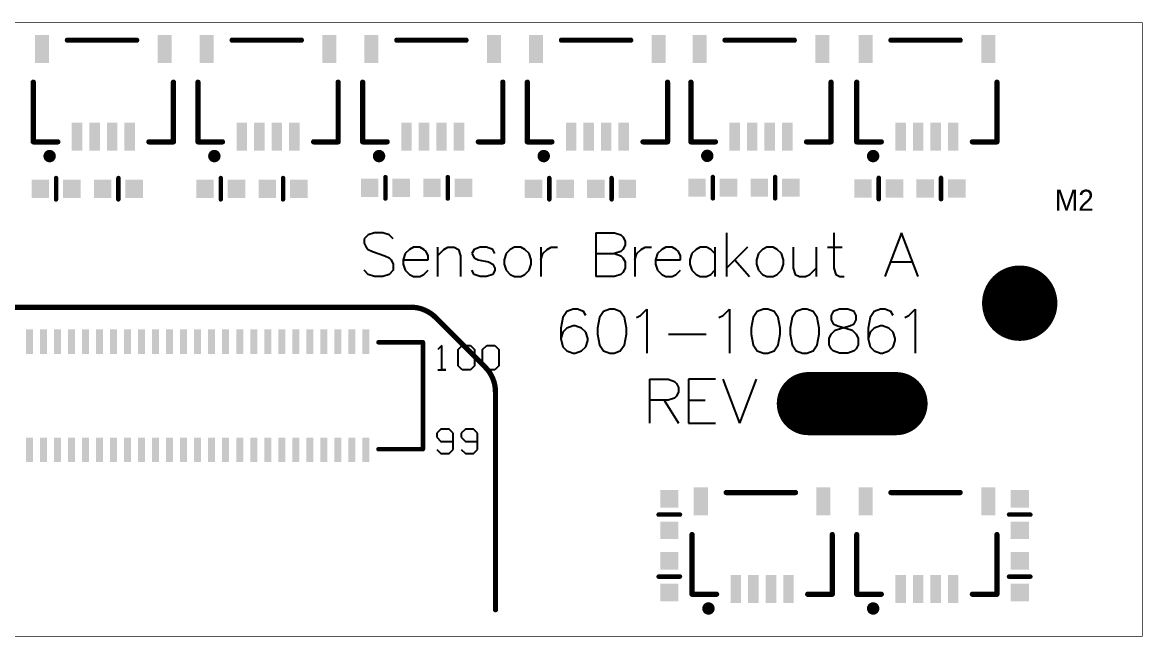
# Model space of a CAD drawing. Extents: x 385 to 449, y 85 to 220.
# Drawn here: x 417.31 to 449.27, y 202.13 to 219.64 of the extents above; entities that cross this region are included whole.
import ezdxf

# ---------------------------------------------------------------- set-up
doc = ezdxf.new("R2010")
doc.units = 0
for name, color, linetype in [('MECHANICAL1', 6, 'CONTINUOUS'), ('PADHOLELAYER', 156, 'CONTINUOUS'), ('TOPOVERLAY', 2, 'CONTINUOUS'), ('TOPPASTE', 8, 'CONTINUOUS')]:
    doc.layers.add(name, color=color, linetype=linetype)

msp = doc.modelspace()

# ---------------------------------------------------------------- linework, layer by layer
at = {"layer": 'MECHANICAL1', "const_width": 0.0127}
for points in [[(385.268, 219.633), (449.268, 219.633)], [(449.268, 202.133), (449.268, 219.633)], [(392.768, 202.133), (449.268, 202.133)]]:
    msp.add_lwpolyline(points, dxfattribs=at)
at = {"layer": 'MECHANICAL1', "const_width": 0.00635}
for points in [[(449.265, 219.633, 1), (449.271, 219.633, 1)], [(449.265, 219.633, 1), (449.271, 219.633, 1)], [(449.265, 202.133, 1), (449.271, 202.133, 1)], [(449.265, 202.133, 1), (449.271, 202.133, 1)]]:
    msp.add_lwpolyline(points, format="xyb", close=True, dxfattribs=at)
at = {"layer": 'PADHOLELAYER', "const_width": 1.075}
msp.add_lwpolyline([(445.23, 211.633, 1), (446.305, 211.633, 1)], format="xyb", close=True, dxfattribs=at)
at = {"layer": 'TOPOVERLAY'}
for p, q in [((427.178, 213.583), (427.059, 213.464)), ((427.356, 213.643), (427.178, 213.583)), ((427.594, 213.643), (427.356, 213.643)), ((427.773, 213.583), (427.594, 213.643)), ((427.892, 213.464), (427.773, 213.583)), ((433.671, 213.643), (433.671, 212.393)), ((433.671, 213.643), (434.206, 213.643)), ((434.206, 213.643), (434.385, 213.583)), ((434.385, 213.583), (434.444, 213.524)), ((437.402, 213.643), (437.402, 212.393)), ((440.461, 213.643), (440.461, 212.631)), ((442.395, 213.643), (441.919, 212.393)), ((442.871, 212.393), (442.395, 213.643)), ((427.059, 213.464), (427.059, 213.345)), ((427.059, 213.345), (427.118, 213.226)), ((427.118, 213.226), (427.178, 213.166)), ((428.469, 213.226), (428.35, 213.166)), ((428.648, 213.226), (428.469, 213.226)), ((428.767, 213.166), (428.648, 213.226)), ((429.154, 213.226), (429.154, 212.393)), ((429.332, 213.166), (429.451, 213.226)), ((429.451, 213.226), (429.63, 213.226)), ((429.63, 213.226), (429.749, 213.166)), ((430.374, 213.226), (430.195, 213.166)), ((430.552, 213.226), (430.374, 213.226)), ((430.731, 213.166), (430.552, 213.226)), ((431.35, 213.226), (431.231, 213.166)), ((431.528, 213.226), (431.35, 213.226)), ((431.647, 213.166), (431.528, 213.226)), ((432.099, 213.226), (432.099, 212.393)), ((432.278, 213.166), (432.397, 213.226)), ((432.397, 213.226), (432.576, 213.226)), ((434.444, 213.524), (434.504, 213.405)), ((434.504, 213.286), (434.444, 213.166)), ((434.504, 213.405), (434.504, 213.286)), ((434.783, 213.226), (434.783, 212.393)), ((434.962, 213.166), (435.081, 213.226)), ((435.081, 213.226), (435.26, 213.226)), ((435.67, 213.226), (435.551, 213.166)), ((435.849, 213.226), (435.67, 213.226)), ((435.968, 213.166), (435.849, 213.226)), ((436.652, 213.226), (436.533, 213.166)), ((436.831, 213.226), (436.652, 213.226)), ((436.95, 213.166), (436.831, 213.226)), ((437.069, 213.226), (437.069, 212.393)), ((437.997, 213.226), (437.402, 212.631)), ((438.55, 213.226), (438.431, 213.166)), ((438.729, 213.226), (438.55, 213.226)), ((438.848, 213.166), (438.729, 213.226)), ((439.3, 213.226), (439.3, 212.631)), ((439.955, 213.226), (439.955, 212.393)), ((440.282, 213.226), (440.699, 213.226)), ((427.178, 213.166), (427.297, 213.107)), ((427.297, 213.107), (427.654, 212.988)), ((427.654, 212.988), (427.773, 212.928)), ((427.773, 212.928), (427.833, 212.869)), ((428.231, 213.047), (428.172, 212.869)), ((428.35, 213.166), (428.231, 213.047)), ((428.826, 213.107), (428.767, 213.166)), ((428.886, 212.988), (428.826, 213.107)), ((428.886, 212.869), (428.886, 212.988)), ((429.154, 212.988), (429.332, 213.166)), ((429.749, 213.166), (429.808, 212.988)), ((429.808, 212.988), (429.808, 212.393)), ((430.195, 213.166), (430.136, 213.047)), ((430.136, 213.047), (430.195, 212.928)), ((430.195, 212.928), (430.314, 212.869)), ((430.79, 213.047), (430.731, 213.166)), ((431.112, 213.047), (431.052, 212.869)), ((431.231, 213.166), (431.112, 213.047)), ((431.766, 213.047), (431.647, 213.166)), ((431.826, 212.869), (431.766, 213.047)), ((432.099, 212.869), (432.159, 213.047)), ((432.159, 213.047), (432.278, 213.166)), ((433.671, 213.047), (434.206, 213.047)), ((434.385, 213.107), (434.206, 213.047)), ((434.206, 213.047), (434.385, 212.988)), ((434.444, 213.166), (434.385, 213.107)), ((434.385, 212.988), (434.444, 212.928)), ((434.444, 212.928), (434.504, 212.809)), ((434.783, 212.869), (434.843, 213.047)), ((434.843, 213.047), (434.962, 213.166)), ((435.432, 213.047), (435.373, 212.869)), ((435.551, 213.166), (435.432, 213.047)), ((436.027, 213.107), (435.968, 213.166)), ((436.087, 212.988), (436.027, 213.107)), ((436.087, 212.869), (436.087, 212.988)), ((436.414, 213.047), (436.355, 212.869)), ((436.533, 213.166), (436.414, 213.047)), ((437.069, 213.047), (436.95, 213.166)), ((438.312, 213.047), (438.253, 212.869)), ((438.431, 213.166), (438.312, 213.047)), ((438.967, 213.047), (438.848, 213.166)), ((439.027, 212.869), (438.967, 213.047)), ((427.833, 212.869), (427.892, 212.75)), ((427.892, 212.75), (427.892, 212.571)), ((428.172, 212.869), (428.886, 212.869)), ((428.172, 212.869), (428.172, 212.75)), ((428.172, 212.75), (428.231, 212.571)), ((430.314, 212.869), (430.612, 212.809)), ((430.612, 212.809), (430.731, 212.75)), ((430.731, 212.75), (430.79, 212.631)), ((430.79, 212.631), (430.79, 212.571)), ((431.052, 212.869), (431.052, 212.75)), ((431.052, 212.75), (431.112, 212.571)), ((431.766, 212.571), (431.826, 212.75)), ((431.826, 212.75), (431.826, 212.869)), ((434.504, 212.631), (434.444, 212.512)), ((434.504, 212.809), (434.504, 212.631)), ((435.373, 212.869), (436.087, 212.869)), ((435.373, 212.869), (435.373, 212.75)), ((435.373, 212.75), (435.432, 212.571)), ((436.355, 212.869), (436.355, 212.75)), ((436.355, 212.75), (436.414, 212.571)), ((437.64, 212.869), (438.057, 212.393)), ((438.253, 212.869), (438.253, 212.75)), ((438.253, 212.75), (438.312, 212.571)), ((438.967, 212.571), (439.027, 212.75)), ((439.027, 212.75), (439.027, 212.869)), ((439.3, 212.631), (439.36, 212.452)), ((439.776, 212.452), (439.955, 212.631)), ((440.461, 212.631), (440.52, 212.452)), ((442.097, 212.809), (442.692, 212.809)), ((427.178, 212.452), (427.059, 212.571)), ((427.356, 212.393), (427.178, 212.452)), ((427.594, 212.393), (427.356, 212.393)), ((427.773, 212.452), (427.594, 212.393)), ((427.892, 212.571), (427.773, 212.452)), ((428.231, 212.571), (428.35, 212.452)), ((428.35, 212.452), (428.469, 212.393)), ((428.469, 212.393), (428.648, 212.393)), ((428.648, 212.393), (428.767, 212.452)), ((428.767, 212.452), (428.886, 212.571)), ((430.195, 212.452), (430.136, 212.571)), ((430.374, 212.393), (430.195, 212.452)), ((430.552, 212.393), (430.374, 212.393)), ((430.731, 212.452), (430.552, 212.393)), ((430.79, 212.571), (430.731, 212.452)), ((431.112, 212.571), (431.231, 212.452)), ((431.231, 212.452), (431.35, 212.393)), ((431.35, 212.393), (431.528, 212.393)), ((431.528, 212.393), (431.647, 212.452)), ((431.647, 212.452), (431.766, 212.571)), ((434.206, 212.393), (433.671, 212.393)), ((434.385, 212.452), (434.206, 212.393)), ((434.444, 212.512), (434.385, 212.452)), ((435.432, 212.571), (435.551, 212.452)), ((435.551, 212.452), (435.67, 212.393)), ((435.67, 212.393), (435.849, 212.393)), ((435.849, 212.393), (435.968, 212.452)), ((435.968, 212.452), (436.087, 212.571)), ((436.414, 212.571), (436.533, 212.452)), ((436.533, 212.452), (436.652, 212.393)), ((436.652, 212.393), (436.831, 212.393)), ((436.831, 212.393), (436.95, 212.452)), ((436.95, 212.452), (437.069, 212.571)), ((438.312, 212.571), (438.431, 212.452)), ((438.431, 212.452), (438.55, 212.393)), ((438.55, 212.393), (438.729, 212.393)), ((438.729, 212.393), (438.848, 212.452)), ((438.848, 212.452), (438.967, 212.571)), ((439.36, 212.452), (439.479, 212.393)), ((439.479, 212.393), (439.657, 212.393)), ((439.657, 212.393), (439.776, 212.452)), ((440.52, 212.452), (440.639, 212.393)), ((440.639, 212.393), (440.758, 212.393)), ((432.846, 211.4), (432.727, 211.222)), ((433.025, 211.46), (432.846, 211.4)), ((433.144, 211.46), (433.025, 211.46)), ((433.322, 211.4), (433.144, 211.46)), ((433.382, 211.281), (433.322, 211.4)), ((433.894, 211.4), (433.775, 211.222)), ((434.072, 211.46), (433.894, 211.4)), ((434.191, 211.46), (434.072, 211.46)), ((434.37, 211.4), (434.191, 211.46)), ((434.489, 211.222), (434.37, 211.4)), ((434.947, 211.281), (435.126, 211.46)), ((435.126, 211.46), (435.126, 210.21)), ((437.304, 211.281), (437.482, 211.46)), ((437.482, 211.46), (437.482, 210.21)), ((438.28, 211.4), (438.161, 211.222)), ((438.458, 211.46), (438.28, 211.4)), ((438.577, 211.46), (438.458, 211.46)), ((438.756, 211.4), (438.577, 211.46)), ((438.875, 211.222), (438.756, 211.4)), ((439.393, 211.4), (439.274, 211.222)), ((439.571, 211.46), (439.393, 211.4)), ((439.69, 211.46), (439.571, 211.46)), ((439.869, 211.4), (439.69, 211.46)), ((439.988, 211.222), (439.869, 211.4)), ((440.446, 211.4), (440.386, 211.281)), ((440.624, 211.46), (440.446, 211.4)), ((440.863, 211.46), (440.624, 211.46)), ((441.041, 211.4), (440.863, 211.46)), ((441.101, 211.281), (441.041, 211.4)), ((441.618, 211.4), (441.499, 211.222)), ((441.797, 211.46), (441.618, 211.4)), ((441.916, 211.46), (441.797, 211.46)), ((442.094, 211.4), (441.916, 211.46)), ((442.154, 211.281), (442.094, 211.4)), ((442.606, 211.281), (442.785, 211.46)), ((442.785, 211.46), (442.785, 210.21)), ((432.727, 211.222), (432.668, 210.924)), ((433.025, 210.984), (432.846, 210.924)), ((433.084, 210.984), (433.025, 210.984)), ((433.263, 210.924), (433.084, 210.984)), ((433.775, 211.222), (433.715, 210.924)), ((434.548, 210.924), (434.489, 211.222)), ((434.828, 211.222), (434.947, 211.281)), ((437.185, 211.222), (437.304, 211.281)), ((438.161, 211.222), (438.101, 210.924)), ((438.934, 210.924), (438.875, 211.222)), ((439.274, 211.222), (439.214, 210.924)), ((440.047, 210.924), (439.988, 211.222)), ((440.386, 211.281), (440.386, 211.162)), ((440.386, 211.162), (440.446, 211.043)), ((440.446, 211.043), (440.565, 210.984)), ((440.565, 210.984), (440.803, 210.924)), ((440.684, 210.924), (440.922, 210.984)), ((440.922, 210.984), (441.041, 211.043)), ((441.041, 211.043), (441.101, 211.162)), ((441.101, 211.162), (441.101, 211.281)), ((441.499, 211.222), (441.44, 210.924)), ((441.797, 210.984), (441.618, 210.924)), ((441.856, 210.984), (441.797, 210.984)), ((442.035, 210.924), (441.856, 210.984)), ((442.487, 211.222), (442.606, 211.281)), ((432.668, 210.924), (432.668, 210.627)), ((432.727, 210.805), (432.668, 210.627)), ((432.846, 210.924), (432.727, 210.805)), ((433.382, 210.805), (433.263, 210.924)), ((433.441, 210.627), (433.382, 210.805)), ((433.715, 210.924), (433.715, 210.746)), ((433.715, 210.746), (433.775, 210.448)), ((434.489, 210.448), (434.548, 210.746)), ((434.548, 210.746), (434.548, 210.924)), ((435.745, 210.746), (436.816, 210.746)), ((438.101, 210.924), (438.101, 210.746)), ((438.101, 210.746), (438.161, 210.448)), ((438.875, 210.448), (438.934, 210.746)), ((438.934, 210.746), (438.934, 210.924)), ((439.214, 210.924), (439.214, 210.746)), ((439.214, 210.746), (439.274, 210.448)), ((439.988, 210.448), (440.047, 210.746)), ((440.047, 210.746), (440.047, 210.924)), ((440.327, 210.627), (440.386, 210.746)), ((440.386, 210.746), (440.505, 210.865)), ((440.505, 210.865), (440.684, 210.924)), ((440.803, 210.924), (440.982, 210.865)), ((440.982, 210.865), (441.101, 210.746)), ((441.101, 210.746), (441.16, 210.627)), ((441.44, 210.924), (441.44, 210.627)), ((441.499, 210.805), (441.44, 210.627)), ((441.618, 210.924), (441.499, 210.805)), ((442.154, 210.805), (442.035, 210.924)), ((442.213, 210.627), (442.154, 210.805)), ((429.274, 210.431), (429.158, 210.315)), ((429.274, 209.732), (429.274, 210.431)), ((429.741, 210.315), (429.858, 210.431)), ((429.858, 210.431), (430.091, 210.431)), ((430.091, 210.431), (430.208, 210.315)), ((430.441, 210.315), (430.557, 210.431)), ((430.557, 210.431), (430.791, 210.431)), ((430.791, 210.431), (430.907, 210.315)), ((432.668, 210.627), (432.727, 210.389)), ((432.727, 210.389), (432.846, 210.27)), ((433.263, 210.27), (433.382, 210.389)), ((433.382, 210.389), (433.441, 210.567)), ((433.441, 210.567), (433.441, 210.627)), ((433.775, 210.448), (433.894, 210.27)), ((434.37, 210.27), (434.489, 210.448)), ((438.161, 210.448), (438.28, 210.27)), ((438.756, 210.27), (438.875, 210.448)), ((439.274, 210.448), (439.393, 210.27)), ((439.869, 210.27), (439.988, 210.448)), ((440.327, 210.448), (440.327, 210.627)), ((440.386, 210.329), (440.327, 210.448)), ((441.16, 210.448), (441.101, 210.329)), ((441.16, 210.627), (441.16, 210.448)), ((441.44, 210.627), (441.499, 210.389)), ((441.499, 210.389), (441.618, 210.27)), ((442.035, 210.27), (442.154, 210.389)), ((442.154, 210.389), (442.213, 210.567)), ((442.213, 210.567), (442.213, 210.627)), ((429.741, 209.848), (429.741, 210.315)), ((430.208, 210.315), (430.208, 209.848)), ((430.441, 209.848), (430.441, 210.315)), ((430.907, 210.315), (430.907, 209.848)), ((432.846, 210.27), (433.025, 210.21)), ((433.025, 210.21), (433.084, 210.21)), ((433.084, 210.21), (433.263, 210.27)), ((433.894, 210.27), (434.072, 210.21)), ((434.072, 210.21), (434.191, 210.21)), ((434.191, 210.21), (434.37, 210.27)), ((438.28, 210.27), (438.458, 210.21)), ((438.458, 210.21), (438.577, 210.21)), ((438.577, 210.21), (438.756, 210.27)), ((439.393, 210.27), (439.571, 210.21)), ((439.571, 210.21), (439.69, 210.21)), ((439.69, 210.21), (439.869, 210.27)), ((440.446, 210.27), (440.386, 210.329)), ((440.624, 210.21), (440.446, 210.27)), ((440.863, 210.21), (440.624, 210.21)), ((441.041, 210.27), (440.863, 210.21)), ((441.101, 210.329), (441.041, 210.27)), ((441.618, 210.27), (441.797, 210.21)), ((441.797, 210.21), (441.856, 210.21)), ((441.856, 210.21), (442.035, 210.27)), ((429.158, 209.732), (429.391, 209.732)), ((429.391, 209.732), (429.274, 209.732)), ((429.858, 209.732), (429.741, 209.848)), ((430.091, 209.732), (429.858, 209.732)), ((430.208, 209.848), (430.091, 209.732)), ((430.557, 209.732), (430.441, 209.848)), ((430.791, 209.732), (430.557, 209.732)), ((430.907, 209.848), (430.791, 209.732)), ((435.2, 209.463), (435.2, 208.213)), ((435.2, 209.463), (435.736, 209.463)), ((435.736, 209.463), (435.914, 209.403)), ((435.914, 209.403), (435.974, 209.344)), ((437.087, 209.463), (436.313, 209.463)), ((436.313, 209.463), (436.313, 208.213)), ((437.295, 209.463), (437.771, 208.213)), ((438.247, 209.463), (437.771, 208.213)), ((435.974, 209.344), (436.033, 209.225)), ((436.033, 209.106), (435.974, 208.986)), ((436.033, 209.225), (436.033, 209.106)), ((435.736, 208.867), (435.2, 208.867)), ((435.617, 208.867), (436.033, 208.213)), ((435.914, 208.927), (435.736, 208.867)), ((435.974, 208.986), (435.914, 208.927)), ((436.313, 208.867), (436.789, 208.867)), ((436.313, 208.213), (437.087, 208.213)), ((429.249, 208.043), (429.133, 207.926)), ((429.133, 207.926), (429.133, 207.809)), ((429.133, 207.809), (429.249, 207.693)), ((429.483, 208.043), (429.249, 208.043)), ((429.599, 207.926), (429.483, 208.043)), ((429.599, 207.459), (429.599, 207.926)), ((429.949, 208.043), (429.833, 207.926)), ((429.833, 207.926), (429.833, 207.809)), ((429.833, 207.809), (429.949, 207.693)), ((430.183, 208.043), (429.949, 208.043)), ((430.299, 207.926), (430.183, 208.043)), ((430.299, 207.459), (430.299, 207.926)), ((429.249, 207.693), (429.599, 207.693)), ((429.949, 207.693), (430.299, 207.693)), ((429.133, 207.459), (429.249, 207.343)), ((429.249, 207.343), (429.483, 207.343)), ((429.483, 207.343), (429.599, 207.459)), ((429.833, 207.459), (429.949, 207.343)), ((429.949, 207.343), (430.183, 207.343)), ((430.183, 207.343), (430.299, 207.459))]:
    msp.add_line(p, q, dxfattribs=at)
for points, const_width in [([(418.593, 219.133), (418.596, 219.133)], 0.15), ([(418.593, 219.133), (419.618, 219.133)], 0.15), ([(419.618, 219.133), (420.1, 219.133)], 0.15), ([(420.1, 219.133), (420.568, 219.133)], 0.15), ([(423.293, 219.133), (423.296, 219.133)], 0.15), ([(423.293, 219.133), (424.318, 219.133)], 0.15), ([(424.318, 219.133), (424.8, 219.133)], 0.15), ([(424.8, 219.133), (425.268, 219.133)], 0.15), ([(427.993, 219.133), (427.996, 219.133)], 0.15), ([(427.993, 219.133), (429.018, 219.133)], 0.15), ([(429.018, 219.133), (429.5, 219.133)], 0.15), ([(429.5, 219.133), (429.968, 219.133)], 0.15), ([(432.693, 219.133), (432.696, 219.133)], 0.15), ([(432.693, 219.133), (433.718, 219.133)], 0.15), ([(433.718, 219.133), (434.2, 219.133)], 0.15), ([(434.2, 219.133), (434.668, 219.133)], 0.15), ([(437.359, 219.133), (437.362, 219.133)], 0.15), ([(437.359, 219.133), (438.384, 219.133)], 0.15), ([(438.384, 219.133), (438.866, 219.133)], 0.15), ([(438.866, 219.133), (439.334, 219.133)], 0.15), ([(442.093, 219.133), (442.096, 219.133)], 0.15), ([(442.093, 219.133), (443.118, 219.133)], 0.15), ([(443.118, 219.133), (443.6, 219.133)], 0.15), ([(443.6, 219.133), (444.068, 219.133)], 0.15), ([(417.618, 217.935), (417.618, 216.233)], 0.15), ([(421.618, 216.233), (421.618, 217.935)], 0.15), ([(422.318, 217.935), (422.318, 216.233)], 0.15), ([(426.318, 216.233), (426.318, 217.935)], 0.15), ([(427.018, 217.935), (427.018, 216.233)], 0.15), ([(431.018, 216.233), (431.018, 217.935)], 0.15), ([(431.718, 217.935), (431.718, 216.233)], 0.15), ([(435.718, 216.233), (435.718, 217.935)], 0.15), ([(436.384, 217.935), (436.384, 216.233)], 0.15), ([(440.384, 216.233), (440.384, 217.935)], 0.15), ([(441.118, 217.935), (441.118, 216.233)], 0.15), ([(445.118, 216.233), (445.118, 217.935)], 0.15), ([(417.618, 216.233), (418.318, 216.233)], 0.15), ([(420.918, 216.233), (421.618, 216.233)], 0.15), ([(422.318, 216.233), (423.018, 216.233)], 0.15), ([(425.618, 216.233), (426.318, 216.233)], 0.15), ([(427.018, 216.233), (427.718, 216.233)], 0.15), ([(430.318, 216.233), (431.018, 216.233)], 0.15), ([(431.718, 216.233), (432.418, 216.233)], 0.15), ([(435.018, 216.233), (435.718, 216.233)], 0.15), ([(436.384, 216.233), (437.084, 216.233)], 0.15), ([(439.684, 216.233), (440.384, 216.233)], 0.15), ([(441.118, 216.233), (441.818, 216.233)], 0.15), ([(444.418, 216.233), (445.118, 216.233)], 0.15), ([(418.269, 214.593), (418.269, 215.202)], 0.127), ([(420.047, 214.593), (420.047, 215.202)], 0.127), ([(422.969, 214.593), (422.969, 215.202)], 0.127), ([(424.747, 214.593), (424.747, 215.202)], 0.127), ([(427.669, 214.618), (427.669, 215.227)], 0.127), ([(429.447, 214.618), (429.447, 215.227)], 0.127), ([(432.344, 214.593), (432.344, 215.202)], 0.127), ([(434.122, 214.593), (434.122, 215.202)], 0.127), ([(437.01, 214.622), (437.01, 215.232)], 0.127), ([(438.788, 214.622), (438.788, 215.232)], 0.127), ([(441.744, 214.597), (441.744, 215.207)], 0.127), ([(443.522, 214.597), (443.522, 215.207)], 0.127), ([(405.807, 211.518), (428.393, 211.518)], 0.15), ([(429.1, 211.225), (430.514, 209.811)], 0.15), ([(427.468, 210.517), (428.738, 210.517)], 0.127), ([(428.738, 207.469), (428.738, 210.517)], 0.127), ([(439.735, 208.769), (442.239, 208.769)], 1.8), ([(430.808, 202.893), (430.808, 209.093)], 0.15), ([(427.468, 207.469), (428.738, 207.469)], 0.127), ([(437.393, 206.233), (437.396, 206.233)], 0.15), ([(437.393, 206.233), (438.418, 206.233)], 0.15), ([(438.418, 206.233), (438.9, 206.233)], 0.15), ([(438.9, 206.233), (439.368, 206.233)], 0.15), ([(442.093, 206.233), (442.096, 206.233)], 0.15), ([(442.093, 206.233), (443.118, 206.233)], 0.15), ([(443.118, 206.233), (443.6, 206.233)], 0.15), ([(443.6, 206.233), (444.068, 206.233)], 0.15), ([(435.463, 205.605), (436.073, 205.605)], 0.127), ([(445.463, 205.605), (446.073, 205.605)], 0.127), ([(436.418, 205.035), (436.418, 203.333)], 0.15), ([(440.418, 203.333), (440.418, 205.035)], 0.15), ([(441.118, 205.035), (441.118, 203.333)], 0.15), ([(445.118, 203.333), (445.118, 205.035)], 0.15), ([(435.463, 203.836), (436.073, 203.836)], 0.127), ([(445.463, 203.836), (446.073, 203.836)], 0.127), ([(436.418, 203.333), (437.118, 203.333)], 0.15), ([(439.718, 203.333), (440.418, 203.333)], 0.15), ([(441.118, 203.333), (441.818, 203.333)], 0.15), ([(444.418, 203.333), (445.118, 203.333)], 0.15)]:
    msp.add_lwpolyline(points, dxfattribs=dict(at, const_width=const_width))
for points, const_width in [([(418.555, 219.133, 1), (418.63, 219.133, 1)], 0.075), ([(418.555, 219.133, 1), (418.63, 219.133, 1)], 0.075), ([(418.558, 219.133, 1), (418.633, 219.133, 1)], 0.075), ([(419.58, 219.133, 1), (419.655, 219.133, 1)], 0.075), ([(419.58, 219.133, 1), (419.655, 219.133, 1)], 0.075), ([(420.062, 219.133, 1), (420.137, 219.133, 1)], 0.075), ([(420.062, 219.133, 1), (420.137, 219.133, 1)], 0.075), ([(420.53, 219.133, 1), (420.605, 219.133, 1)], 0.075), ([(423.255, 219.133, 1), (423.33, 219.133, 1)], 0.075), ([(423.255, 219.133, 1), (423.33, 219.133, 1)], 0.075), ([(423.258, 219.133, 1), (423.333, 219.133, 1)], 0.075), ([(424.28, 219.133, 1), (424.355, 219.133, 1)], 0.075), ([(424.28, 219.133, 1), (424.355, 219.133, 1)], 0.075), ([(424.762, 219.133, 1), (424.837, 219.133, 1)], 0.075), ([(424.762, 219.133, 1), (424.837, 219.133, 1)], 0.075), ([(425.23, 219.133, 1), (425.305, 219.133, 1)], 0.075), ([(427.955, 219.133, 1), (428.03, 219.133, 1)], 0.075), ([(427.955, 219.133, 1), (428.03, 219.133, 1)], 0.075), ([(427.958, 219.133, 1), (428.033, 219.133, 1)], 0.075), ([(428.98, 219.133, 1), (429.055, 219.133, 1)], 0.075), ([(428.98, 219.133, 1), (429.055, 219.133, 1)], 0.075), ([(429.462, 219.133, 1), (429.537, 219.133, 1)], 0.075), ([(429.462, 219.133, 1), (429.537, 219.133, 1)], 0.075), ([(429.93, 219.133, 1), (430.005, 219.133, 1)], 0.075), ([(432.655, 219.133, 1), (432.73, 219.133, 1)], 0.075), ([(432.655, 219.133, 1), (432.73, 219.133, 1)], 0.075), ([(432.658, 219.133, 1), (432.733, 219.133, 1)], 0.075), ([(433.68, 219.133, 1), (433.755, 219.133, 1)], 0.075), ([(433.68, 219.133, 1), (433.755, 219.133, 1)], 0.075), ([(434.162, 219.133, 1), (434.237, 219.133, 1)], 0.075), ([(434.162, 219.133, 1), (434.237, 219.133, 1)], 0.075), ([(434.63, 219.133, 1), (434.705, 219.133, 1)], 0.075), ([(437.322, 219.133, 1), (437.397, 219.133, 1)], 0.075), ([(437.322, 219.133, 1), (437.397, 219.133, 1)], 0.075), ([(437.324, 219.133, 1), (437.399, 219.133, 1)], 0.075), ([(438.347, 219.133, 1), (438.422, 219.133, 1)], 0.075), ([(438.347, 219.133, 1), (438.422, 219.133, 1)], 0.075), ([(438.829, 219.133, 1), (438.904, 219.133, 1)], 0.075), ([(438.829, 219.133, 1), (438.904, 219.133, 1)], 0.075), ([(439.297, 219.133, 1), (439.372, 219.133, 1)], 0.075), ([(442.055, 219.133, 1), (442.13, 219.133, 1)], 0.075), ([(442.055, 219.133, 1), (442.13, 219.133, 1)], 0.075), ([(442.058, 219.133, 1), (442.133, 219.133, 1)], 0.075), ([(443.08, 219.133, 1), (443.155, 219.133, 1)], 0.075), ([(443.08, 219.133, 1), (443.155, 219.133, 1)], 0.075), ([(443.562, 219.133, 1), (443.637, 219.133, 1)], 0.075), ([(443.562, 219.133, 1), (443.637, 219.133, 1)], 0.075), ([(444.03, 219.133, 1), (444.105, 219.133, 1)], 0.075), ([(417.58, 217.935, 1), (417.655, 217.935, 1)], 0.075), ([(421.58, 217.935, 1), (421.655, 217.935, 1)], 0.075), ([(422.28, 217.935, 1), (422.355, 217.935, 1)], 0.075), ([(426.28, 217.935, 1), (426.355, 217.935, 1)], 0.075), ([(426.98, 217.935, 1), (427.055, 217.935, 1)], 0.075), ([(430.98, 217.935, 1), (431.055, 217.935, 1)], 0.075), ([(431.68, 217.935, 1), (431.755, 217.935, 1)], 0.075), ([(435.68, 217.935, 1), (435.755, 217.935, 1)], 0.075), ([(436.347, 217.935, 1), (436.422, 217.935, 1)], 0.075), ([(440.347, 217.935, 1), (440.422, 217.935, 1)], 0.075), ([(441.08, 217.935, 1), (441.155, 217.935, 1)], 0.075), ([(445.08, 217.935, 1), (445.155, 217.935, 1)], 0.075), ([(417.58, 216.233, 1), (417.655, 216.233, 1)], 0.075), ([(417.58, 216.233, 1), (417.655, 216.233, 1)], 0.075), ([(418.28, 216.233, 1), (418.355, 216.233, 1)], 0.075), ([(420.88, 216.233, 1), (420.955, 216.233, 1)], 0.075), ([(421.58, 216.233, 1), (421.655, 216.233, 1)], 0.075), ([(421.58, 216.233, 1), (421.655, 216.233, 1)], 0.075), ([(422.28, 216.233, 1), (422.355, 216.233, 1)], 0.075), ([(422.28, 216.233, 1), (422.355, 216.233, 1)], 0.075), ([(422.98, 216.233, 1), (423.055, 216.233, 1)], 0.075), ([(425.58, 216.233, 1), (425.655, 216.233, 1)], 0.075), ([(426.28, 216.233, 1), (426.355, 216.233, 1)], 0.075), ([(426.28, 216.233, 1), (426.355, 216.233, 1)], 0.075), ([(426.98, 216.233, 1), (427.055, 216.233, 1)], 0.075), ([(426.98, 216.233, 1), (427.055, 216.233, 1)], 0.075), ([(427.68, 216.233, 1), (427.755, 216.233, 1)], 0.075), ([(430.28, 216.233, 1), (430.355, 216.233, 1)], 0.075), ([(430.98, 216.233, 1), (431.055, 216.233, 1)], 0.075), ([(430.98, 216.233, 1), (431.055, 216.233, 1)], 0.075), ([(431.68, 216.233, 1), (431.755, 216.233, 1)], 0.075), ([(431.68, 216.233, 1), (431.755, 216.233, 1)], 0.075), ([(432.38, 216.233, 1), (432.455, 216.233, 1)], 0.075), ([(434.98, 216.233, 1), (435.055, 216.233, 1)], 0.075), ([(435.68, 216.233, 1), (435.755, 216.233, 1)], 0.075), ([(435.68, 216.233, 1), (435.755, 216.233, 1)], 0.075), ([(436.347, 216.233, 1), (436.422, 216.233, 1)], 0.075), ([(436.347, 216.233, 1), (436.422, 216.233, 1)], 0.075), ([(437.047, 216.233, 1), (437.122, 216.233, 1)], 0.075), ([(439.647, 216.233, 1), (439.722, 216.233, 1)], 0.075), ([(440.347, 216.233, 1), (440.422, 216.233, 1)], 0.075), ([(440.347, 216.233, 1), (440.422, 216.233, 1)], 0.075), ([(441.08, 216.233, 1), (441.155, 216.233, 1)], 0.075), ([(441.08, 216.233, 1), (441.155, 216.233, 1)], 0.075), ([(441.78, 216.233, 1), (441.855, 216.233, 1)], 0.075), ([(444.38, 216.233, 1), (444.455, 216.233, 1)], 0.075), ([(445.08, 216.233, 1), (445.155, 216.233, 1)], 0.075), ([(445.08, 216.233, 1), (445.155, 216.233, 1)], 0.075), ([(418.126, 215.841, 1), (418.216, 215.841, 1)], 0.09), ([(418.127, 215.829, 1), (418.217, 215.829, 1)], 0.09), ([(422.826, 215.841, 1), (422.916, 215.841, 1)], 0.09), ([(422.827, 215.829, 1), (422.917, 215.829, 1)], 0.09), ([(427.526, 215.841, 1), (427.616, 215.841, 1)], 0.09), ([(427.527, 215.829, 1), (427.617, 215.829, 1)], 0.09), ([(432.226, 215.841, 1), (432.316, 215.841, 1)], 0.09), ([(432.227, 215.829, 1), (432.317, 215.829, 1)], 0.09), ([(436.893, 215.841, 1), (436.983, 215.841, 1)], 0.09), ([(436.893, 215.829, 1), (436.983, 215.829, 1)], 0.09), ([(441.626, 215.841, 1), (441.716, 215.841, 1)], 0.09), ([(441.627, 215.829, 1), (441.717, 215.829, 1)], 0.09), ([(418.237, 215.202, 1), (418.3, 215.202, 1)], 0.0635), ([(420.015, 215.202, 1), (420.078, 215.202, 1)], 0.0635), ([(422.937, 215.202, 1), (423, 215.202, 1)], 0.0635), ([(424.715, 215.202, 1), (424.778, 215.202, 1)], 0.0635), ([(427.637, 215.227, 1), (427.7, 215.227, 1)], 0.0635), ([(429.415, 215.227, 1), (429.478, 215.227, 1)], 0.0635), ([(432.312, 215.202, 1), (432.375, 215.202, 1)], 0.0635), ([(434.09, 215.202, 1), (434.153, 215.202, 1)], 0.0635), ([(436.979, 215.232, 1), (437.042, 215.232, 1)], 0.0635), ([(438.757, 215.232, 1), (438.82, 215.232, 1)], 0.0635), ([(441.712, 215.207, 1), (441.776, 215.207, 1)], 0.0635), ([(443.49, 215.207, 1), (443.554, 215.207, 1)], 0.0635), ([(418.237, 214.593, 1), (418.3, 214.593, 1)], 0.0635), ([(420.015, 214.593, 1), (420.078, 214.593, 1)], 0.0635), ([(422.937, 214.593, 1), (423, 214.593, 1)], 0.0635), ([(424.715, 214.593, 1), (424.778, 214.593, 1)], 0.0635), ([(427.637, 214.618, 1), (427.7, 214.618, 1)], 0.0635), ([(429.415, 214.618, 1), (429.478, 214.618, 1)], 0.0635), ([(432.312, 214.593, 1), (432.375, 214.593, 1)], 0.0635), ([(434.09, 214.593, 1), (434.153, 214.593, 1)], 0.0635), ([(436.979, 214.622, 1), (437.042, 214.622, 1)], 0.0635), ([(438.757, 214.622, 1), (438.82, 214.622, 1)], 0.0635), ([(441.712, 214.597, 1), (441.776, 214.597, 1)], 0.0635), ([(443.49, 214.597, 1), (443.554, 214.597, 1)], 0.0635), ([(428.356, 211.518, 1), (428.431, 211.518, 1)], 0.075), ([(428.356, 211.518, 1), (428.431, 211.518, 1)], 0.075), ([(429.063, 211.225, 1), (429.138, 211.225, 1)], 0.075), ([(429.063, 211.225, 1), (429.138, 211.225, 1)], 0.075), ([(427.436, 210.517, 1), (427.5, 210.517, 1)], 0.0635), ([(428.706, 210.517, 1), (428.77, 210.517, 1)], 0.0635), ([(428.706, 210.517, 1), (428.77, 210.517, 1)], 0.0635), ([(430.477, 209.811, 1), (430.552, 209.811, 1)], 0.075), ([(430.477, 209.811, 1), (430.552, 209.811, 1)], 0.075), ([(439.285, 208.769, 1), (440.185, 208.769, 1)], 0.9), ([(441.789, 208.769, 1), (442.689, 208.769, 1)], 0.9), ([(430.77, 209.104, 1), (430.845, 209.104, 1)], 0.075), ([(430.77, 209.093, 1), (430.845, 209.093, 1)], 0.075), ([(427.436, 207.469, 1), (427.5, 207.469, 1)], 0.0635), ([(428.706, 207.469, 1), (428.77, 207.469, 1)], 0.0635), ([(428.706, 207.469, 1), (428.77, 207.469, 1)], 0.0635), ([(437.355, 206.233, 1), (437.43, 206.233, 1)], 0.075), ([(437.355, 206.233, 1), (437.43, 206.233, 1)], 0.075), ([(437.358, 206.233, 1), (437.433, 206.233, 1)], 0.075), ([(438.38, 206.233, 1), (438.455, 206.233, 1)], 0.075), ([(438.38, 206.233, 1), (438.455, 206.233, 1)], 0.075), ([(438.862, 206.233, 1), (438.937, 206.233, 1)], 0.075), ([(438.862, 206.233, 1), (438.937, 206.233, 1)], 0.075), ([(439.33, 206.233, 1), (439.405, 206.233, 1)], 0.075), ([(442.055, 206.233, 1), (442.13, 206.233, 1)], 0.075), ([(442.055, 206.233, 1), (442.13, 206.233, 1)], 0.075), ([(442.058, 206.233, 1), (442.133, 206.233, 1)], 0.075), ([(443.08, 206.233, 1), (443.155, 206.233, 1)], 0.075), ([(443.08, 206.233, 1), (443.155, 206.233, 1)], 0.075), ([(443.562, 206.233, 1), (443.637, 206.233, 1)], 0.075), ([(443.562, 206.233, 1), (443.637, 206.233, 1)], 0.075), ([(444.03, 206.233, 1), (444.105, 206.233, 1)], 0.075), ([(435.431, 205.605, 1), (435.495, 205.605, 1)], 0.0635), ([(436.041, 205.605, 1), (436.104, 205.605, 1)], 0.0635), ([(445.431, 205.605, 1), (445.495, 205.605, 1)], 0.0635), ([(446.041, 205.605, 1), (446.104, 205.605, 1)], 0.0635), ([(436.38, 205.035, 1), (436.455, 205.035, 1)], 0.075), ([(440.38, 205.035, 1), (440.455, 205.035, 1)], 0.075), ([(441.08, 205.035, 1), (441.155, 205.035, 1)], 0.075), ([(445.08, 205.035, 1), (445.155, 205.035, 1)], 0.075), ([(435.431, 203.836, 1), (435.495, 203.836, 1)], 0.0635), ([(436.041, 203.836, 1), (436.104, 203.836, 1)], 0.0635), ([(445.431, 203.836, 1), (445.495, 203.836, 1)], 0.0635), ([(446.041, 203.836, 1), (446.104, 203.836, 1)], 0.0635), ([(436.38, 203.333, 1), (436.455, 203.333, 1)], 0.075), ([(436.38, 203.333, 1), (436.455, 203.333, 1)], 0.075), ([(437.08, 203.333, 1), (437.155, 203.333, 1)], 0.075), ([(439.68, 203.333, 1), (439.755, 203.333, 1)], 0.075), ([(440.38, 203.333, 1), (440.455, 203.333, 1)], 0.075), ([(440.38, 203.333, 1), (440.455, 203.333, 1)], 0.075), ([(441.08, 203.333, 1), (441.155, 203.333, 1)], 0.075), ([(441.08, 203.333, 1), (441.155, 203.333, 1)], 0.075), ([(441.78, 203.333, 1), (441.855, 203.333, 1)], 0.075), ([(444.38, 203.333, 1), (444.455, 203.333, 1)], 0.075), ([(445.08, 203.333, 1), (445.155, 203.333, 1)], 0.075), ([(445.08, 203.333, 1), (445.155, 203.333, 1)], 0.075), ([(436.926, 202.941, 1), (437.016, 202.941, 1)], 0.09), ([(436.927, 202.929, 1), (437.017, 202.929, 1)], 0.09), ([(441.626, 202.941, 1), (441.716, 202.941, 1)], 0.09), ([(441.627, 202.929, 1), (441.717, 202.929, 1)], 0.09), ([(430.77, 202.893, 1), (430.845, 202.893, 1)], 0.075)]:
    msp.add_lwpolyline(points, format="xyb", close=True, dxfattribs=dict(at, const_width=const_width))
for points, const_width in [([(418.172, 215.829, -28.866956), (418.171, 215.841)], 0.18), ([(422.872, 215.829, -28.866956), (422.871, 215.841)], 0.18), ([(427.572, 215.829, -28.866956), (427.571, 215.841)], 0.18), ([(432.272, 215.829, -28.866956), (432.271, 215.841)], 0.18), ([(436.938, 215.829, -28.866956), (436.938, 215.841)], 0.18), ([(441.672, 215.829, -28.866956), (441.671, 215.841)], 0.18), ([(428.393, 211.518, -0.198912), (429.1, 211.225)], 0.15), ([(430.514, 209.811, -0.198912), (430.807, 209.104)], 0.15), ([(436.972, 202.929, -28.866956), (436.971, 202.941)], 0.18), ([(441.672, 202.929, -28.866956), (441.671, 202.941)], 0.18)]:
    msp.add_lwpolyline(points, format="xyb", dxfattribs=dict(at, const_width=const_width))
at = {"layer": 'TOPPASTE'}
for points in [[(417.668, 219.283), (417.668, 218.483), (418.068, 219.283), (418.068, 218.483)], [(421.168, 219.283), (421.168, 218.483), (421.568, 219.283), (421.568, 218.483)], [(422.368, 219.283), (422.368, 218.483), (422.768, 219.283), (422.768, 218.483)], [(425.868, 219.283), (425.868, 218.483), (426.268, 219.283), (426.268, 218.483)], [(427.068, 219.283), (427.068, 218.483), (427.468, 219.283), (427.468, 218.483)], [(430.568, 219.283), (430.568, 218.483), (430.968, 219.283), (430.968, 218.483)], [(431.768, 219.283), (431.768, 218.483), (432.168, 219.283), (432.168, 218.483)], [(435.268, 219.283), (435.268, 218.483), (435.668, 219.283), (435.668, 218.483)], [(436.434, 219.283), (436.434, 218.483), (436.834, 219.283), (436.834, 218.483)], [(439.934, 219.283), (439.934, 218.483), (440.334, 219.283), (440.334, 218.483)], [(441.168, 219.283), (441.168, 218.483), (441.568, 219.283), (441.568, 218.483)], [(444.668, 219.283), (444.668, 218.483), (445.068, 219.283), (445.068, 218.483)], [(419.018, 215.983), (419.018, 216.783), (418.718, 215.983), (418.718, 216.783)], [(419.518, 215.983), (419.518, 216.783), (419.218, 215.983), (419.218, 216.783)], [(420.018, 215.983), (420.018, 216.783), (419.718, 215.983), (419.718, 216.783)], [(420.518, 215.983), (420.518, 216.783), (420.218, 215.983), (420.218, 216.783)], [(423.718, 215.983), (423.718, 216.783), (423.418, 215.983), (423.418, 216.783)], [(424.218, 215.983), (424.218, 216.783), (423.918, 215.983), (423.918, 216.783)], [(424.718, 215.983), (424.718, 216.783), (424.418, 215.983), (424.418, 216.783)], [(425.218, 215.983), (425.218, 216.783), (424.918, 215.983), (424.918, 216.783)], [(428.418, 215.983), (428.418, 216.783), (428.118, 215.983), (428.118, 216.783)], [(428.918, 215.983), (428.918, 216.783), (428.618, 215.983), (428.618, 216.783)], [(429.418, 215.983), (429.418, 216.783), (429.118, 215.983), (429.118, 216.783)], [(429.918, 215.983), (429.918, 216.783), (429.618, 215.983), (429.618, 216.783)], [(433.118, 215.983), (433.118, 216.783), (432.818, 215.983), (432.818, 216.783)], [(433.618, 215.983), (433.618, 216.783), (433.318, 215.983), (433.318, 216.783)], [(434.118, 215.983), (434.118, 216.783), (433.818, 215.983), (433.818, 216.783)], [(434.618, 215.983), (434.618, 216.783), (434.318, 215.983), (434.318, 216.783)], [(437.784, 215.983), (437.784, 216.783), (437.484, 215.983), (437.484, 216.783)], [(438.284, 215.983), (438.284, 216.783), (437.984, 215.983), (437.984, 216.783)], [(438.784, 215.983), (438.784, 216.783), (438.484, 215.983), (438.484, 216.783)], [(439.284, 215.983), (439.284, 216.783), (438.984, 215.983), (438.984, 216.783)], [(442.518, 215.983), (442.518, 216.783), (442.218, 215.983), (442.218, 216.783)], [(443.018, 215.983), (443.018, 216.783), (442.718, 215.983), (442.718, 216.783)], [(443.518, 215.983), (443.518, 216.783), (443.218, 215.983), (443.218, 216.783)], [(444.018, 215.983), (444.018, 216.783), (443.718, 215.983), (443.718, 216.783)], [(418.069, 215.157), (417.569, 215.157), (418.069, 214.637), (417.569, 214.637)], [(418.969, 215.157), (418.469, 215.157), (418.969, 214.637), (418.469, 214.637)], [(419.347, 214.637), (419.847, 214.637), (419.347, 215.157), (419.847, 215.157)], [(420.247, 214.637), (420.747, 214.637), (420.247, 215.157), (420.747, 215.157)], [(422.769, 215.157), (422.269, 215.157), (422.769, 214.637), (422.269, 214.637)], [(423.669, 215.157), (423.169, 215.157), (423.669, 214.637), (423.169, 214.637)], [(424.047, 214.637), (424.547, 214.637), (424.047, 215.157), (424.547, 215.157)], [(424.947, 214.637), (425.447, 214.637), (424.947, 215.157), (425.447, 215.157)], [(427.469, 215.182), (426.969, 215.182), (427.469, 214.662), (426.969, 214.662)], [(428.369, 215.182), (427.869, 215.182), (428.369, 214.662), (427.869, 214.662)], [(428.747, 214.662), (429.247, 214.662), (428.747, 215.182), (429.247, 215.182)], [(429.647, 214.662), (430.147, 214.662), (429.647, 215.182), (430.147, 215.182)], [(432.144, 215.157), (431.644, 215.157), (432.144, 214.637), (431.644, 214.637)], [(433.044, 215.157), (432.544, 215.157), (433.044, 214.637), (432.544, 214.637)], [(433.422, 214.637), (433.922, 214.637), (433.422, 215.157), (433.922, 215.157)], [(434.322, 214.637), (434.822, 214.637), (434.322, 215.157), (434.822, 215.157)], [(436.81, 215.187), (436.31, 215.187), (436.81, 214.667), (436.31, 214.667)], [(437.71, 215.187), (437.21, 215.187), (437.71, 214.667), (437.21, 214.667)], [(438.088, 214.667), (438.588, 214.667), (438.088, 215.187), (438.588, 215.187)], [(438.988, 214.667), (439.488, 214.667), (438.988, 215.187), (439.488, 215.187)], [(441.544, 215.162), (441.044, 215.162), (441.544, 214.642), (441.044, 214.642)], [(442.444, 215.162), (441.944, 215.162), (442.444, 214.642), (441.944, 214.642)], [(442.822, 214.642), (443.322, 214.642), (442.822, 215.162), (443.322, 215.162)], [(443.722, 214.642), (444.222, 214.642), (443.722, 215.162), (444.222, 215.162)], [(417.608, 210.883), (417.408, 210.883), (417.608, 210.183), (417.408, 210.183)], [(418.008, 210.883), (417.808, 210.883), (418.008, 210.183), (417.808, 210.183)], [(418.408, 210.883), (418.208, 210.883), (418.408, 210.183), (418.208, 210.183)], [(418.808, 210.883), (418.608, 210.883), (418.808, 210.183), (418.608, 210.183)], [(419.208, 210.883), (419.008, 210.883), (419.208, 210.183), (419.008, 210.183)], [(419.608, 210.883), (419.408, 210.883), (419.608, 210.183), (419.408, 210.183)], [(420.008, 210.883), (419.808, 210.883), (420.008, 210.183), (419.808, 210.183)], [(420.408, 210.883), (420.208, 210.883), (420.408, 210.183), (420.208, 210.183)], [(420.808, 210.883), (420.608, 210.883), (420.808, 210.183), (420.608, 210.183)], [(421.208, 210.883), (421.008, 210.883), (421.208, 210.183), (421.008, 210.183)], [(421.608, 210.883), (421.408, 210.883), (421.608, 210.183), (421.408, 210.183)], [(422.008, 210.883), (421.808, 210.883), (422.008, 210.183), (421.808, 210.183)], [(422.408, 210.883), (422.208, 210.883), (422.408, 210.183), (422.208, 210.183)], [(422.808, 210.883), (422.608, 210.883), (422.808, 210.183), (422.608, 210.183)], [(423.208, 210.883), (423.008, 210.883), (423.208, 210.183), (423.008, 210.183)], [(423.608, 210.883), (423.408, 210.883), (423.608, 210.183), (423.408, 210.183)], [(424.008, 210.883), (423.808, 210.883), (424.008, 210.183), (423.808, 210.183)], [(424.408, 210.883), (424.208, 210.883), (424.408, 210.183), (424.208, 210.183)], [(424.808, 210.883), (424.608, 210.883), (424.808, 210.183), (424.608, 210.183)], [(425.208, 210.883), (425.008, 210.883), (425.208, 210.183), (425.008, 210.183)], [(425.608, 210.883), (425.408, 210.883), (425.608, 210.183), (425.408, 210.183)], [(426.008, 210.883), (425.808, 210.883), (426.008, 210.183), (425.808, 210.183)], [(426.408, 210.883), (426.208, 210.883), (426.408, 210.183), (426.208, 210.183)], [(426.808, 210.883), (426.608, 210.883), (426.808, 210.183), (426.608, 210.183)], [(427.208, 210.883), (427.008, 210.883), (427.208, 210.183), (427.008, 210.183)], [(417.608, 207.803), (417.408, 207.803), (417.608, 207.103), (417.408, 207.103)], [(418.008, 207.803), (417.808, 207.803), (418.008, 207.103), (417.808, 207.103)], [(418.408, 207.803), (418.208, 207.803), (418.408, 207.103), (418.208, 207.103)], [(418.808, 207.803), (418.608, 207.803), (418.808, 207.103), (418.608, 207.103)], [(419.208, 207.803), (419.008, 207.803), (419.208, 207.103), (419.008, 207.103)], [(419.608, 207.803), (419.408, 207.803), (419.608, 207.103), (419.408, 207.103)], [(420.008, 207.803), (419.808, 207.803), (420.008, 207.103), (419.808, 207.103)], [(420.408, 207.803), (420.208, 207.803), (420.408, 207.103), (420.208, 207.103)], [(420.808, 207.803), (420.608, 207.803), (420.808, 207.103), (420.608, 207.103)], [(421.208, 207.803), (421.008, 207.803), (421.208, 207.103), (421.008, 207.103)], [(421.608, 207.803), (421.408, 207.803), (421.608, 207.103), (421.408, 207.103)], [(422.008, 207.803), (421.808, 207.803), (422.008, 207.103), (421.808, 207.103)], [(422.408, 207.803), (422.208, 207.803), (422.408, 207.103), (422.208, 207.103)], [(422.808, 207.803), (422.608, 207.803), (422.808, 207.103), (422.608, 207.103)], [(423.208, 207.803), (423.008, 207.803), (423.208, 207.103), (423.008, 207.103)], [(423.608, 207.803), (423.408, 207.803), (423.608, 207.103), (423.408, 207.103)], [(424.008, 207.803), (423.808, 207.803), (424.008, 207.103), (423.808, 207.103)], [(424.408, 207.803), (424.208, 207.803), (424.408, 207.103), (424.208, 207.103)], [(424.808, 207.803), (424.608, 207.803), (424.808, 207.103), (424.608, 207.103)], [(425.208, 207.803), (425.008, 207.803), (425.208, 207.103), (425.008, 207.103)], [(425.608, 207.803), (425.408, 207.803), (425.608, 207.103), (425.408, 207.103)], [(426.008, 207.803), (425.808, 207.803), (426.008, 207.103), (425.808, 207.103)], [(426.408, 207.803), (426.208, 207.803), (426.408, 207.103), (426.208, 207.103)], [(426.808, 207.803), (426.608, 207.803), (426.808, 207.103), (426.608, 207.103)], [(427.208, 207.803), (427.008, 207.803), (427.208, 207.103), (427.008, 207.103)], [(436.028, 205.805), (436.028, 206.305), (435.508, 205.805), (435.508, 206.305)], [(436.468, 206.383), (436.468, 205.583), (436.868, 206.383), (436.868, 205.583)], [(439.968, 206.383), (439.968, 205.583), (440.368, 206.383), (440.368, 205.583)], [(441.168, 206.383), (441.168, 205.583), (441.568, 206.383), (441.568, 205.583)], [(444.668, 206.383), (444.668, 205.583), (445.068, 206.383), (445.068, 205.583)], [(446.028, 205.805), (446.028, 206.305), (445.508, 205.805), (445.508, 206.305)], [(436.028, 204.905), (436.028, 205.405), (435.508, 204.905), (435.508, 205.405)], [(446.028, 204.905), (446.028, 205.405), (445.508, 204.905), (445.508, 205.405)], [(435.508, 204.536), (435.508, 204.036), (436.028, 204.536), (436.028, 204.036)], [(445.508, 204.536), (445.508, 204.036), (446.028, 204.536), (446.028, 204.036)], [(435.508, 203.636), (435.508, 203.136), (436.028, 203.636), (436.028, 203.136)], [(437.818, 203.083), (437.818, 203.883), (437.518, 203.083), (437.518, 203.883)], [(438.318, 203.083), (438.318, 203.883), (438.018, 203.083), (438.018, 203.883)], [(438.818, 203.083), (438.818, 203.883), (438.518, 203.083), (438.518, 203.883)], [(439.318, 203.083), (439.318, 203.883), (439.018, 203.083), (439.018, 203.883)], [(442.518, 203.083), (442.518, 203.883), (442.218, 203.083), (442.218, 203.883)], [(443.018, 203.083), (443.018, 203.883), (442.718, 203.083), (442.718, 203.883)], [(443.518, 203.083), (443.518, 203.883), (443.218, 203.083), (443.218, 203.883)], [(444.018, 203.083), (444.018, 203.883), (443.718, 203.083), (443.718, 203.883)], [(445.508, 203.636), (445.508, 203.136), (446.028, 203.636), (446.028, 203.136)]]:
    msp.add_solid(points, dxfattribs=at)

# ---------------------------------------------------------------- texts
at = {"layer": 'TOPOVERLAY'}
msp.add_text('M2', height=0.6, dxfattribs=at).set_placement((446.768, 214.268))

doc.saveas('drawing.dxf')
